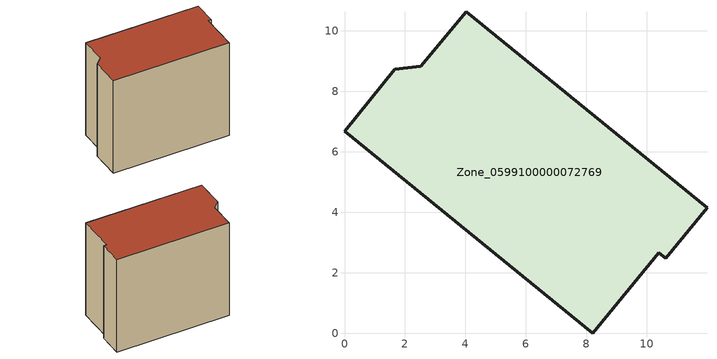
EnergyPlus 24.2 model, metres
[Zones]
Zone_0599100000072769
 floor ground (C_G): 4.02,10.63 11.99,4.15 10.62,2.48 10.39,2.67 8.21,0 0,6.68 1.67,8.73 2.53,8.82 z0
 wall outside (C_F): 1.67,8.73 0,6.68 8.21,0 10.39,2.67 10.62,2.48 11.99,4.15 4.02,10.63 2.53,8.82 1.67,8.73 z0:9.08
 roof outside (C_R): 4.02,10.63 2.53,8.82 1.67,8.73 0,6.68 8.21,0 10.39,2.67 10.62,2.48 11.99,4.15 z9.08
[BUILDING]
Pand.0599100000072769: North Axis=0; Terrain=City; Loads Convergence Tolerance Value=0.04; Temperature Convergence Tolerance Value=0.4; Solar Distribution=FullExterior; Maximum Number of Warmup Days=25; Minimum Number of Warmup Days=1
[Site:Location]
Rotterdam.The.Hague.AP_ZH_NLD Design_Conditions: Latitude=51.96; Longitude=4.45; Time Zone=1; Elevation=-4.5
[SITE:GROUNDTEMPERATURE:BUILDINGSURFACE]
18, 18, 18, 18, 18, 18, 18, 18, 18, 18, 18, 18
[MATERIAL] Thermal Absorptance=0.9; Solar Absorptance=0.7; Visible Absorptance=0.7
Name | Roughness | Thickness | Conductivity | Density | Specific Heat
G.TI.1946-1964 | MediumSmooth | 0.15 | 1 | 540 | 1210
F.TI.1946-1964 | Rough | 0.3 | 0.857143 | 1920 | 840
R.TI.1946-1964 | MediumRough | 0.2 | 0.277778 | 1500 | 1000
[CONSTRUCTION]
C_G: G.TI.1946-1964
C_F: F.TI.1946-1964
C_R: R.TI.1946-1964
[ZONE]
Zone_0599100000072769: Type=1; Multiplier=1; Ceiling Height=Autocalculate; Volume=Autocalculate; Floor Area=autocalculate; Part of Total Floor Area=Yes
[ZONEINFILTRATION:DESIGNFLOWRATE]
Infil_Zone_0599100000072769: Zone or ZoneList or Space or SpaceList=Zone_0599100000072769; Schedule=AlwaysOn; Design Flow Rate Calculation Method=Flow/Area; Flow Rate per Floor Area=0.003; Constant Term Coefficient=1; Temperature Term Coefficient=0; Velocity Term Coefficient=0; Velocity Squared Term Coefficient=0
[HVACTEMPLATE:ZONE:IDEALLOADSAIRSYSTEM]
Zone_0599100000072769: Maximum Heating Supply Air Temperature=50; Minimum Cooling Supply Air Temperature=13; Maximum Heating Supply Air Humidity Ratio=0.0156; Minimum Cooling Supply Air Humidity Ratio=0.0077; Heating Limit=NoLimit; Cooling Limit=NoLimit; Dehumidification Control Type=ConstantSensibleHeatRatio; Cooling Sensible Heat Ratio=0.7; Dehumidification Setpoint=60; Humidification Control Type=None; Humidification Setpoint=30; Outdoor Air Method=None; Outdoor Air Flow Rate per Person=0.00944; Outdoor Air Flow Rate per Zone Floor Area=0; Outdoor Air Flow Rate per Zone=0; Demand Controlled Ventilation Type=None; Outdoor Air Economizer Type=NoEconomizer; Heat Recovery Type=None; Sensible Heat Recovery Effectiveness=0.7; Latent Heat Recovery Effectiveness=0.65
[ZONECONTROL:THERMOSTAT]
ThermostatControl_Zone_0599100000072769: Zone or ZoneList=Zone_0599100000072769; Control Type Schedule=DualSetpointControlType; Control 1=Thermostat_Zone_0599100000072769; Temperature Difference Between Cutout And Setpoint=0
[THERMOSTATSETPOINT:DUALSETPOINT]
Thermostat_Zone_0599100000072769: Heating Setpoint Temperature Schedule=HeatingSetpoint_Zone_0599100000072769; Cooling Setpoint Temperature Schedule=CoolingSetpoint_Zone_0599100000072769
[SCHEDULE:COMPACT]
HeatingSetpoint_Zone_0599100000072769: Through: 12/31, For: AllDays, Until: 24:00, 21
CoolingSetpoint_Zone_0599100000072769: Through: 12/31, For: AllDays, Until: 24:00, 24
DualSetpointControlType: Through: 12/31, For: AllDays, Until: 24:00, 4
AlwaysOn: Through: 12/31, For: AllDays, Until: 24:00, 1
